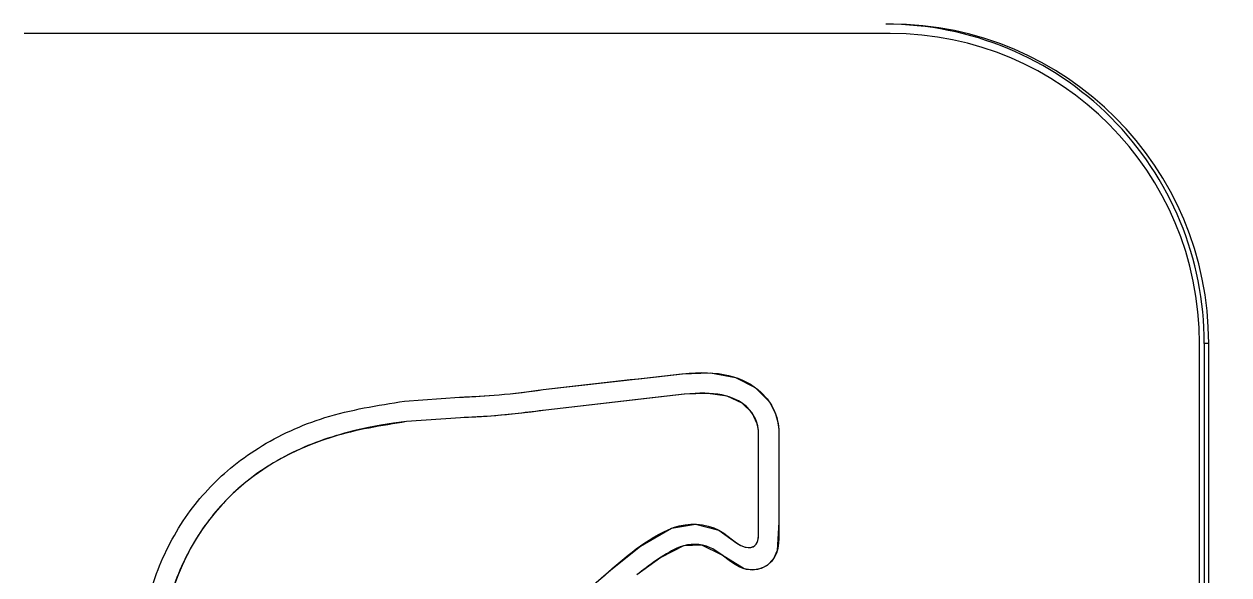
# Model space of a CAD drawing. Extents: x 3571 to 9666, y -561 to 1991.
# Drawn here: x 7216.85 to 7236.27, y 1239.64 to 1248.52 of the extents above; entities that cross this region are included whole.
import ezdxf

# ---------------------------------------------------------------- set-up
doc = ezdxf.new("R2010")
doc.units = 0
doc.header["$LTSCALE"] = 20
doc.header["$MEASUREMENT"] = 0
doc.layers.get('0').update_dxf_attribs({"linetype": 'CONTINUOUS'})
doc.layers.get('DEFPOINTS').update_dxf_attribs({"linetype": 'CONTINUOUS'})
doc.styles.get("Standard").update_dxf_attribs({"font": 'NanumGothic.ttf'})
doc.dimstyles.get("Standard").update_dxf_attribs({"dimtxt": 2.7, "dimasz": 2.5, "dimexe": 1.5, "dimexo": 1.5, "dimgap": 1.5, "dimtad": 1, "dimdec": 0, "dimlfac": 10, "dimzin": 0, "dimdsep": 46, "dimtxsty": 'Standard', "dimcen": 0, "dimclrt": 2, "dimadec": 0, "dimazin": 0, "dimtfac": 1, "dimtdec": 0, "dimtmove": 0, "dimatfit": 3, "dimfxl": 0, "dimtolj": 1, "dimtzin": 0, "dimarcsym": 0})

# ---------------------------------------------------------------- blocks, each defined once
blk = doc.blocks.new('*D15')
at = {"color": 3, "lineweight": -2}
for p, q in [((7050.496418648139, 1211.914533178565), (7050.496418648139, 1542.245189912639)), ((7709.357524724031, 1212.370837736129), (7709.357524724031, 1542.245189912639)), ((7070.496418648139, 1537.245189912639), (7689.357524724031, 1537.245189912639))]:
    blk.add_line(p, q, dxfattribs=at)
at = {"color": 3}
for points in [[(7070.496418648139, 1540.578523245972), (7070.496418648139, 1533.911856579306), (7050.496418648139, 1537.245189912639)], [(7689.357524724031, 1540.578523245972), (7689.357524724031, 1533.911856579306), (7709.357524724031, 1537.245189912639)]]:
    blk.add_solid(points, dxfattribs=at)
at = {"layer": 'DEFPOINTS', "color": 0}
for p in [(7709.357524724031, 1537.245189912639), (7709.357524724031, 1210.870837736129), (7050.496418648139, 1210.414533178565)]:
    blk.add_point(p, dxfattribs=at)
at = {"color": 2, "insert": (7379.926971686085, 1563.575662015643), "char_height": 30, "attachment_point": 5}
blk.add_mtext('\\A1;660', dxfattribs=at)

msp = doc.modelspace()

# ---------------------------------------------------------------- linework, layer by layer
at = {"color": 7, "linetype": 'Continuous', "lineweight": 15}
for p, q in [((7230.808653206852, 1248.37083171961), (7216.845758528736, 1248.37083171961)), ((7230.808653206852, 1248.37083171961), (7216.845758528736, 1248.37083171961)), ((7235.795386405018, 1178.370831421587), (7235.795386405018, 1243.370829037401)), ((7235.795386405018, 1178.370831421587), (7235.795386405018, 1243.370829037401)), ((7235.872395606068, 1243.370829037401), (7235.872395606068, 1178.370831421587)), ((7235.944040389088, 1243.370829037401), (7235.872395606068, 1243.370829037401)), ((7235.944040389088, 1178.370831421587), (7235.944040389088, 1243.370829037401)), ((7222.977854580906, 1242.44005408046), (7223.866708846119, 1242.504259458753)), ((7222.977854580906, 1242.44005408046), (7223.866708846119, 1242.504259458753)), ((7223.880417914417, 1242.172026894066), (7223.013408751514, 1242.109350747439)), ((7223.880417914417, 1242.172026894066), (7223.013408751514, 1242.109350747439))]:
    msp.add_line(p, q, dxfattribs=at)
at = {"color": 7, "linetype": 'Continuous', "lineweight": 15, "flags": 128}
for points in [[(7225.212432713535, 1242.626046649191), (7226.841129632023, 1242.8120094156), (7227.452047438648, 1242.880208305094), (7227.914311261204, 1242.895586303446), (7228.312768311527, 1242.823755255911), (7228.63370952132, 1242.66198079941), (7228.866584868458, 1242.421785256836), (7228.959419102695, 1242.235505840752), (7229.001470179584, 1242.07740638313), (7229.012437434223, 1241.984892523858), (7229.01327189925, 1241.963451615545), (7229.013331503895, 1241.958416885707), (7229.013331503895, 1241.957109308812), (7229.013331503895, 1241.95671442804), (7229.013331503895, 1241.956576592299), (7229.013331503895, 1241.95652257559), (7229.013331503895, 1241.956500223848), (7229.013331503895, 1241.956490910623), (7229.013331503895, 1241.956483460042), (7229.013331503895, 1240.902956462476), (7229.013331503895, 1240.489072985026), (7228.987284274128, 1240.029387063357), (7228.927053780582, 1239.895485228869), (7228.823758931187, 1239.790413416001), (7228.727408022907, 1239.74234226999), (7228.594102234867, 1239.71650365648), (7228.454329342869, 1239.735782033774), (7228.089936347034, 1239.963501579139), (7227.770872683552, 1240.119743979546), (7227.473862738636, 1240.106774381372), (7227.111228079822, 1239.921087286446), (7226.723350853947, 1239.637983850214)], [(7225.563712687519, 1239.079624301764), (7226.307012410191, 1239.721866211864), (7226.781823010471, 1240.10412569997), (7227.284737200764, 1240.391809380624), (7227.670856089619, 1240.455280876729), (7228.045352072742, 1240.358624494645), (7228.337474436787, 1240.150449684832), (7228.403337569263, 1240.110454968187), (7228.469617934254, 1240.085106230351), (7228.53223261359, 1240.078868231747), (7228.573598237064, 1240.08465733287), (7228.617377848652, 1240.103671214554), (7228.649147124317, 1240.133900082681), (7228.670068354633, 1240.173496193263), (7228.683330388096, 1240.24173978624), (7228.684015841511, 1240.351725257012), (7228.684015841511, 1240.547686702582), (7228.684015841511, 1240.897616258833), (7228.684015841511, 1241.491438708279), (7228.684015841511, 1241.752719393942), (7228.684015841511, 1241.867683715197), (7228.684015841511, 1241.958012691709), (7228.680499167469, 1242.000313363048), (7228.665240378406, 1242.072937897417), (7228.581048817661, 1242.25096579549), (7228.421785206821, 1242.408951631758), (7228.182085127857, 1242.518162242147), (7227.867938847568, 1242.566199860546), (7227.489330143955, 1242.551090083095), (7226.880468697575, 1242.48249631283), (7225.257165999439, 1242.296358457777)]]:
    msp.add_lwpolyline(points, dxfattribs=at)
at = {"color": 7, "linetype": 'Continuous', "lineweight": 15}
for centre, radius, start, end in [((7230.729233207294, 1243.377668111421), 5.14316694586962, 359.9238114964998, 89.92400680401163), ((7230.800865569812, 1243.377655723854), 5.143179349907605, 359.9239496796571, 89.9238686209587), ((7230.802001877892, 1243.377447236503), 4.993388912984461, 359.9240605940394, 89.92368045083144), ((7230.802001877892, 1243.377447236503), 4.993388912984461, 359.9240605940394, 89.92368045083144)]:
    msp.add_arc(centre, radius, start, end, dxfattribs=at)
for points, knots in [([(7197.185881705307, 1401.771498731348), (7208.953198420488, 1402.710273644794), (7232.490026228792, 1404.587998535145), (7267.87441318403, 1406.204906782159), (7303.340715014123, 1406.986271830019), (7338.872456084006, 1406.943545190302), (7374.453583735352, 1406.217497426328), (7409.958932264344, 1404.856868279352), (7444.378337062919, 1402.900089570855), (7479.698601492293, 1400.300650150142), (7514.97238257195, 1397.118195817607), (7542.39585434316, 1394.031404288787), (7562.057880958711, 1391.798278538801), (7573.963915276856, 1390.469549494946), (7585.839010542579, 1388.885817145555), (7597.619545953727, 1386.85282632145), (7609.2416714745, 1384.1603644946), (7620.361718619262, 1380.653817137772), (7630.899710952828, 1376.316700434521), (7640.939685623636, 1371.298115783778), (7650.637990495961, 1365.470736867026), (7659.361993685447, 1359.300749363168), (7667.032820177448, 1352.93708768679), (7673.695802143216, 1346.390371529629), (7679.825242518962, 1339.220982865615), (7685.32134487188, 1331.550806473951), (7690.098248529592, 1323.513261226413), (7694.187240559937, 1315.099874610348), (7697.593161883755, 1306.284128969045), (7700.633174302357, 1295.551376011048), (7703.162908239436, 1283.033799112028), (7705.377689024832, 1268.824322675389), (7707.372793318669, 1252.062960187624), (7709.027605278126, 1232.745456728909), (7709.247551575967, 1218.162377362616), (7709.357524724031, 1210.870837736129)], [0, 0, 0, 0, 0.05594798814554944, 0.1119064095133983, 0.1678565730170969, 0.2240775631192873, 0.2803045796373706, 0.3365276722032826, 0.3924781421976674, 0.4484287037257266, 0.504379159687246, 0.5603296878137058, 0.5792189555221166, 0.598169364341877, 0.6171109322072589, 0.635994449754098, 0.6548108335217194, 0.6736105404917128, 0.6911818055379307, 0.7087531597317314, 0.7267379366455554, 0.7447227926196957, 0.7593043046402114, 0.773883531233038, 0.7888859671251504, 0.8038884185140639, 0.8184755101760713, 0.8330626011716221, 0.8480826492400164, 0.8631027327200007, 0.8857470321039616, 0.9084122592657224, 0.9310742653205699, 0.9655371329281496, 1, 1, 1, 1]), ([(7249.379073256065, 1315.066784519725), (7247.965512446455, 1314.992531386296), (7246.552063588148, 1314.915987825614), (7244.538399945741, 1314.803668713149), (7243.937746381511, 1314.769750105891), (7242.737706667822, 1314.701156517583), (7242.136757442691, 1314.666391526407), (7240.336645375522, 1314.561011611809), (7239.136060234036, 1314.48907036815), (7235.535410272809, 1314.268338969477), (7233.135171378199, 1314.114557959441), (7225.936831752035, 1313.633493086381), (7221.139438528604, 1313.286268946738), (7215.14448867477, 1312.819356909207), (7213.946221677286, 1312.723959876526), (7212.148282115391, 1312.579941789596), (7211.549551580063, 1312.522458272322), (7210.354778512366, 1312.38462376173), (7209.759041128193, 1312.305048391641), (7206.786303149885, 1311.852836196054), (7204.435143781564, 1311.318339078989), (7199.833780612389, 1309.915134979435), (7197.582657637213, 1309.04590002041), (7194.319430251518, 1307.505621237902), (7193.25004911868, 1306.952732981275), (7191.677448965231, 1306.065979835135), (7191.158888257189, 1305.761074653546), (7190.132529302813, 1305.132307365547), (7189.625560327782, 1304.808945731585), (7187.1186262708, 1303.145553769147), (7185.208917560776, 1301.668667827185), (7181.622949221543, 1298.45543571097), (7179.945652106369, 1296.718147006246), (7176.858613692631, 1293.01933397277), (7175.449151002649, 1291.058364516682), (7172.926237414518, 1286.952011868135), (7171.813521615732, 1284.807918618724), (7169.907196415521, 1280.379237641067), (7169.114496574453, 1278.096818358706), (7167.864974324097, 1273.439228348677), (7167.408586004189, 1271.065269095217), (7167.054495065175, 1268.072146226477), (7166.994512798999, 1267.472156701876), (7166.895906854828, 1266.270650322501), (7166.847199039432, 1265.669551248289), (7166.751606187994, 1264.468232678493), (7166.70449502975, 1263.866309208771), (7166.635209233507, 1262.965601212146), (7166.612241277666, 1262.664430824817), (7166.566837156919, 1262.063799898558), (7166.544321405789, 1261.763314720568), (7166.343337784354, 1259.056924905895), (7166.177577322065, 1256.652585716277), (7165.718165531347, 1249.432100721494), (7165.462944105973, 1244.616890686786), (7164.850122440941, 1230.16198332241), (7164.645592898878, 1220.516022947511), (7164.645713989004, 1210.870830229494)], [0.7121402015328443, 0.7121402015328443, 0.7121402015328443, 0.7121402015328443, 0.719640964897955, 0.719640964897955, 0.722826863024114, 0.722826863024114, 0.726012761150274, 0.726012761150274, 0.732384557402593, 0.732384557402593, 0.74512814990723, 0.74512814990723, 0.770615334916508, 0.770615334916508, 0.776987131168828, 0.776987131168828, 0.780173029294986, 0.780173029294986, 0.783358927421147, 0.783358927421147, 0.796102519925785, 0.796102519925785, 0.808846112430423, 0.808846112430423, 0.815217908682742, 0.815217908682742, 0.8184038068089029, 0.8184038068089029, 0.821589704935062, 0.821589704935062, 0.8343332974397001, 0.8343332974397001, 0.847076889944339, 0.847076889944339, 0.859820482448977, 0.859820482448977, 0.872564074953615, 0.872564074953615, 0.885307667458255, 0.885307667458255, 0.898051259962892, 0.898051259962892, 0.901237158089052, 0.901237158089052, 0.9044230562152109, 0.9044230562152109, 0.907608954341371, 0.907608954341371, 0.9092019034044511, 0.9092019034044511, 0.91079485246753, 0.91079485246753, 0.92353844497217, 0.92353844497217, 0.949025629981445, 0.949025629981445, 1, 1, 1, 1]), ([(7225.21243532074, 1242.626045137818), (7225.961535241855, 1242.712160804285), (7226.71063516297, 1242.798276470775), (7227.46009497207, 1242.881097850215), (7228.03401114302, 1242.944520235736), (7228.446168562303, 1242.845665565353), (7229.016378879744, 1242.317761308), (7229.013329698064, 1241.967693582269), (7229.013329698035, 1241.956483091878), (7229.013329696609, 1241.38169923512), (7229.013329696609, 1240.806915378349), (7229.013329696609, 1240.23213152159), (7229.013329696609, 1240.006905932305), (7228.932016272338, 1239.783718583697), (7228.67036841835, 1239.726282424386), (7228.330805141617, 1239.651742503105), (7228.128537998738, 1240.014039774518), (7227.84517150349, 1240.101361036277), (7227.685379836446, 1240.150601896515), (7227.517670898887, 1240.138372452755), (7227.367433070051, 1240.066679877414), (7227.14820302734, 1239.962064638535), (7226.914426932555, 1239.790342865721), (7226.723340385513, 1239.637984378869)], [0, 0, 0, 0, 0.321718798689729, 0.321718798689729, 0.321718798689729, 0.393999404114942, 0.393999404114942, 0.466280009540165, 0.466280009540165, 0.466280009540165, 0.7108775782991179, 0.7108775782991179, 0.7108775782991179, 0.783158183724341, 0.783158183724341, 0.783158183724341, 0.8554387891495541, 0.8554387891495541, 0.8554387891495541, 0.927719394574777, 0.927719394574777, 0.927719394574777, 0.9999992294479537, 0.9999992294479537, 0.9999992294479537, 0.9999992294479537]), ([(7223.866708846115, 1242.504259458753), (7224.078874068189, 1242.514174632448), (7224.529176201633, 1242.535218721697), (7224.976088484305, 1242.594628497818), (7225.212432713532, 1242.626046649191)], [0, 0, 0, 0, 0.4711619295598798, 1, 1, 1, 1]), ([(7225.298830834034, 1238.578099252912), (7225.098596526754, 1238.491474026266), (7224.881591325728, 1238.430836367606), (7224.638108280727, 1238.414285151904), (7224.521779423318, 1238.406377480085), (7224.441482416849, 1238.467524698888), (7224.433351074424, 1238.650456795177), (7224.521779423318, 1238.688164246757), (7224.611779939682, 1238.692930434166), (7225.243436063742, 1238.726381258515), (7225.685069599327, 1239.166641233907), (7226.145553387023, 1239.578313521993), (7226.468219516857, 1239.866776889224), (7226.803637391982, 1240.166907821525), (7227.226893955833, 1240.366828690457), (7227.462784337498, 1240.478249077277), (7227.727052966387, 1240.482835118693), (7228.199179036077, 1240.309075105247), (7228.344018573065, 1240.07926347457), (7228.520876457078, 1240.078658259135), (7228.641828989465, 1240.078244354261), (7228.684010328308, 1240.159773979312), (7228.684010328308, 1240.264233811467), (7228.684010328308, 1240.828826465096), (7228.684010328308, 1241.393419118725), (7228.684010327117, 1241.958011772343), (7228.684010327095, 1241.967693517159), (7228.681469239207, 1242.181199161579), (7228.293705891796, 1242.532795629125), (7227.959304434471, 1242.603624490915), (7227.494068903841, 1242.551620210195), (7226.748242621696, 1242.468251342605), (7226.002700162897, 1242.382305529503), (7225.257157704087, 1242.296359716401)], [0, 0, 0, 0, 0.05632535769449, 0.05632535769449, 0.05632535769449, 0.11265071538898, 0.11265071538898, 0.16897607308346, 0.16897607308346, 0.16897607308346, 0.22530143077795, 0.22530143077795, 0.22530143077795, 0.28162678847244, 0.28162678847244, 0.28162678847244, 0.33795214616693, 0.33795214616693, 0.39427750386142, 0.39427750386142, 0.39427750386142, 0.45060286155591, 0.45060286155591, 0.45060286155591, 0.6378283505323801, 0.6378283505323801, 0.6378283505323801, 0.69415370822687, 0.69415370822687, 0.7504790659213599, 0.7504790659213599, 0.7504790659213599, 1, 1, 1, 1]), ([(7221.498437495255, 1226.457191518518), (7221.327940273564, 1226.566089438809), (7220.984668643467, 1226.785339736472), (7220.669712836665, 1227.25428051434), (7220.484289349426, 1227.730315219912), (7220.383137445722, 1228.205724505684), (7220.352253821991, 1228.672485090361), (7220.34530059256, 1229.293619604792), (7220.35357974955, 1230.229107772709), (7220.15129670746, 1231.639675355259), (7219.667186992978, 1233.015475643052), (7219.237714118099, 1234.275767975545), (7218.90573913046, 1235.380497765785), (7218.628487306436, 1236.832811341108), (7218.606272642268, 1238.316889294201), (7218.942667265001, 1239.681080859945), (7219.433830244649, 1240.62520508815), (7220.042124614563, 1241.280828299106), (7220.785421768036, 1241.815055910672), (7221.723421809613, 1242.241526731546), (7222.544957423772, 1242.371543493889), (7222.977854580902, 1242.44005408046)], [0, 0, 0, 0, 0.0317128156637065, 0.06384919249542788, 0.08698497202222553, 0.1122656103171267, 0.140208008623605, 0.1607010621389536, 0.2103423989533904, 0.2878210156010486, 0.3840635567504816, 0.4400401268886943, 0.4982019776003795, 0.5659956779694338, 0.6731977235465596, 0.7291530202733512, 0.7863544880682896, 0.8393481891431374, 0.8687780713514247, 0.9308543672525575, 1, 1, 1, 1]), ([(7221.498437495255, 1226.457191518518), (7221.327940273564, 1226.566089438809), (7220.984668643467, 1226.785339736472), (7220.669712836665, 1227.25428051434), (7220.484289349426, 1227.730315219912), (7220.383137445722, 1228.205724505684), (7220.352253821991, 1228.672485090361), (7220.34530059256, 1229.293619604792), (7220.35357974955, 1230.229107772709), (7220.15129670746, 1231.639675355259), (7219.667186992978, 1233.015475643052), (7219.237714118099, 1234.275767975545), (7218.90573913046, 1235.380497765785), (7218.628487306436, 1236.832811341108), (7218.606272642268, 1238.316889294201), (7218.942667265001, 1239.681080859945), (7219.433830244649, 1240.62520508815), (7220.042124614563, 1241.280828299106), (7220.785421768036, 1241.815055910672), (7221.723421809613, 1242.241526731546), (7222.544957423772, 1242.371543493889), (7222.977854580902, 1242.44005408046)], [0, 0, 0, 0, 0.0317128156637065, 0.06384919249542788, 0.08698497202222553, 0.1122656103171267, 0.140208008623605, 0.1607010621389536, 0.2103423989533904, 0.2878210156010486, 0.3840635567504816, 0.4400401268886943, 0.4982019776003795, 0.5659956779694338, 0.6731977235465596, 0.7291530202733512, 0.7863544880682896, 0.8393481891431374, 0.8687780713514247, 0.9308543672525575, 1, 1, 1, 1]), ([(7225.257165999436, 1242.296358457777), (7224.963213189729, 1242.259076939406), (7224.505661046443, 1242.201046405069), (7224.045094911145, 1242.179670074232), (7223.880417914414, 1242.172026894066)], [0, 0, 0, 0, 0.6424465801885084, 1, 1, 1, 1]), ([(7223.013415403046, 1242.109351138909), (7221.872994627614, 1241.982980220054), (7220.95771039564, 1241.618644707987), (7220.292176846684, 1241.024249747371), (7218.855250169276, 1239.740915530512), (7218.845085991241, 1237.700127102889), (7219.089735099862, 1236.213605287228), (7219.243013561274, 1235.282264159317), (7219.553020991319, 1234.372699279581), (7219.853465263463, 1233.492036876874), (7220.110526156488, 1232.738539857033), (7220.375302994282, 1231.958912817248), (7220.545160166852, 1231.164533342886), (7220.667523112767, 1230.592272476968), (7220.670064157275, 1229.899270663829), (7220.674480568552, 1229.288315666908), (7220.675823858161, 1229.102488432137), (7220.678026096735, 1228.91666882832), (7220.68270550287, 1228.730898457473), (7220.707671616001, 1227.739754719717), (7221.032925313097, 1227.074778715206), (7221.649277614139, 1226.751519283605), (7221.664117199012, 1226.743736339092), (7221.678851737706, 1226.735755197714), (7221.693586251136, 1226.727774008653)], [0, 0, 0, 0, 0.139024804811051, 0.139024804811051, 0.139024804811051, 0.278049609622091, 0.278049609622091, 0.278049609622091, 0.41707441443314, 0.41707441443314, 0.41707441443314, 0.55609921924418, 0.55609921924418, 0.55609921924418, 0.695124024055231, 0.695124024055231, 0.695124024055231, 0.847227898344231, 0.847227898344231, 0.847227898344231, 0.98625270315528, 0.98625270315528, 0.98625270315528, 0.999996693566664, 0.999996693566664, 0.999996693566664, 0.999996693566664]), ([(7223.013408751511, 1242.109350747439), (7222.607485411849, 1242.045560956617), (7221.839312894435, 1241.924844655242), (7220.961634555642, 1241.531432064808), (7220.271624300272, 1241.039491375302), (7219.707915788684, 1240.433812908315), (7219.251874855341, 1239.556905835086), (7218.895992861588, 1238.104785231651), (7218.986366755058, 1236.442076161596), (7219.42700521103, 1234.730679359006), (7219.889240007207, 1233.396493183739), (7220.315192758106, 1232.113412583386), (7220.636495133862, 1230.90326290517), (7220.670402280964, 1229.937457582691), (7220.673770610156, 1229.335488391516), (7220.676795032283, 1229.039073196298), (7220.679048234677, 1228.894535602046), (7220.681017246825, 1228.802897508896), (7220.681891121385, 1228.762577050505), (7220.682368673421, 1228.744838149064), (7220.682530332124, 1228.737031362961), (7220.682635377889, 1228.733597167603), (7220.682698782424, 1228.73208640716), (7220.682677795347, 1228.731358220626), (7220.704502119777, 1228.482482214178), (7220.729096508694, 1228.01996892488), (7220.9347150506, 1227.457259761005), (7221.203704840846, 1227.076502097746), (7221.453027368567, 1226.858916767767), (7221.627872812183, 1226.763593128369), (7221.693583102249, 1226.727768666121)], [0, 0, 0, 0, 0.06767917453529051, 0.1280766016618174, 0.1565712718382067, 0.2073015341782992, 0.2629131334349756, 0.3176022643218845, 0.4521245018857141, 0.5312636116647059, 0.6088695401286189, 0.6846510792386435, 0.7543976319067978, 0.8140774518749159, 0.8431686642041905, 0.8536761844789161, 0.8629226206966106, 0.8669909545387893, 0.8687810656368177, 0.8695687491968301, 0.8699152948302088, 0.8700678274004578, 0.870134969069103, 0.8701644365880284, 0.8701877203458604, 0.9112741532434258, 0.9460944064785848, 0.967152059078632, 0.987655110243157, 1, 1, 1, 1])]:
    msp.add_open_spline(points, degree=3, knots=knots, dxfattribs=at)
for points in [[(7223.866708722962, 1242.504260700789), (7224.209238217729, 1242.518528259335), (7224.562442823917, 1242.533815698489), (7225.21243532074, 1242.626045137818)], [(7225.257157704087, 1242.296359716401), (7224.591912251752, 1242.203619767888), (7224.230575722635, 1242.188332963187), (7223.880419789362, 1242.172027038166)]]:
    msp.add_open_spline(points, degree=3, dxfattribs=at)

# ---------------------------------------------------------------- dimensions: what is measured, and where the dimension line sits
dim = msp.add_linear_dim(base=(7709.357524724031, 1537.245189912639), p1=(7050.496418648139, 1210.414533178565), p2=(7709.357524724031, 1210.870837736129), text='660', dimstyle='Standard', override={"dimtxt": 30, "dimasz": 20, "dimexe": 5, "dimgap": 10, "dimlfac": 1, "dimzin": 12, "dimclrd": 3, "dimclre": 3, "dimazin": 2, "dimarcsym": 1})
dim.commit()
dim.dimension.update_dxf_attribs({"geometry": '*D15', "text_midpoint": (7379.926971686085, 1537.245189912639), "dimtype": 160})

doc.saveas('drawing.dxf')
